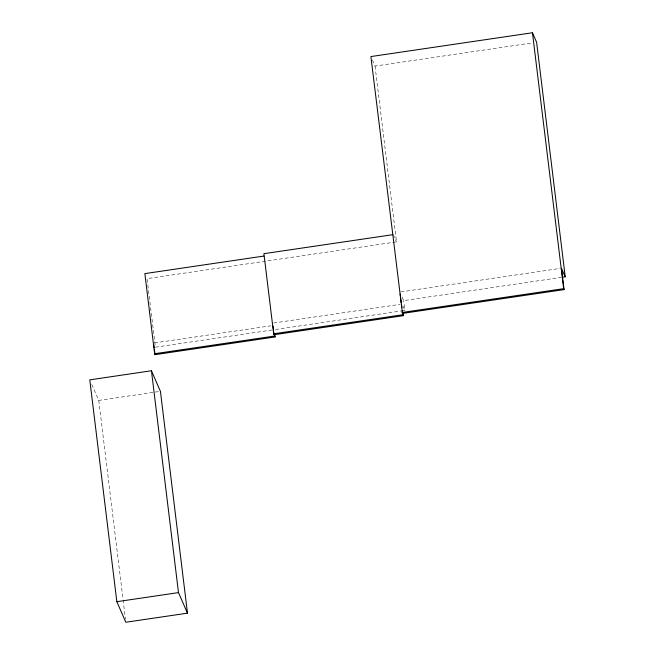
<?xml version="1.0" encoding="UTF-8"?>
<svg xmlns="http://www.w3.org/2000/svg" width="655" height="655" viewBox="0 0 655 655"><rect width="100%" height="100%" fill="white"/><g stroke="black" fill="none" stroke-linecap="round" stroke-linejoin="round"><path stroke-width="0.49" stroke-dasharray="3.27 2.46" d="M372.4 60.023L375.045 66.073L532.572 42.853M375.045 66.073L396.488 241.875L147.056 278.645L155.169 345.169M400.909 291.901L560.459 268.378M402.064 296.993L403.652 300.629L561.179 277.409M273.684 323.005L400.049 304.37M154.629 342.933L270.621 325.838M155.415 347.191L273.422 329.793M275.444 329.498L400.803 311.019M401.81 310.871L404.847 310.421L403.652 300.629M91.823 384.518L98.766 400.41L158.404 391.616M393.311 234.605L396.488 241.875M402.866 305.885L404.847 310.421M98.766 400.41L122.976 598.948M123.099 599.964L125.449 619.212"/><path stroke-width="0.98" d="M565.216 276.811L536.609 42.264L532.458 32.75L370.894 56.567L402.506 313.409L564.07 289.6L561.466 268.231L565.216 276.811L562.187 277.261M392.296 234.752L263.908 253.681L273.675 333.796L274.085 334.721L403.488 315.653L403.136 312.754M263.875 256.064L144.861 273.61L154.629 353.725L155.038 354.658L275.059 336.965L274.707 334.066M402.104 312.484L563.668 288.667L564.07 289.6M273.675 333.796L403.079 314.719L403.488 315.653M154.629 353.725L274.65 336.031L275.059 336.965M151.444 370.763L89.784 379.851L116.836 601.691L125.817 622.25L187.477 613.162L160.426 391.322L151.444 370.763L178.496 592.603L187.477 613.162M116.836 601.691L178.496 592.603M532.458 32.75L563.668 288.667M402.841 312.795L403.079 314.719M400.139 293.989L400.492 296.903M400.729 298.844L401.204 302.733M401.441 304.673L401.802 307.588M402.154 310.503L402.506 313.409M274.42 334.107L274.65 336.031M273.02 326.043L273.495 329.899M273.733 331.831L274.085 334.721M153.859 345.013L154.212 347.903M154.449 349.835L155.038 354.658"/></g></svg>
